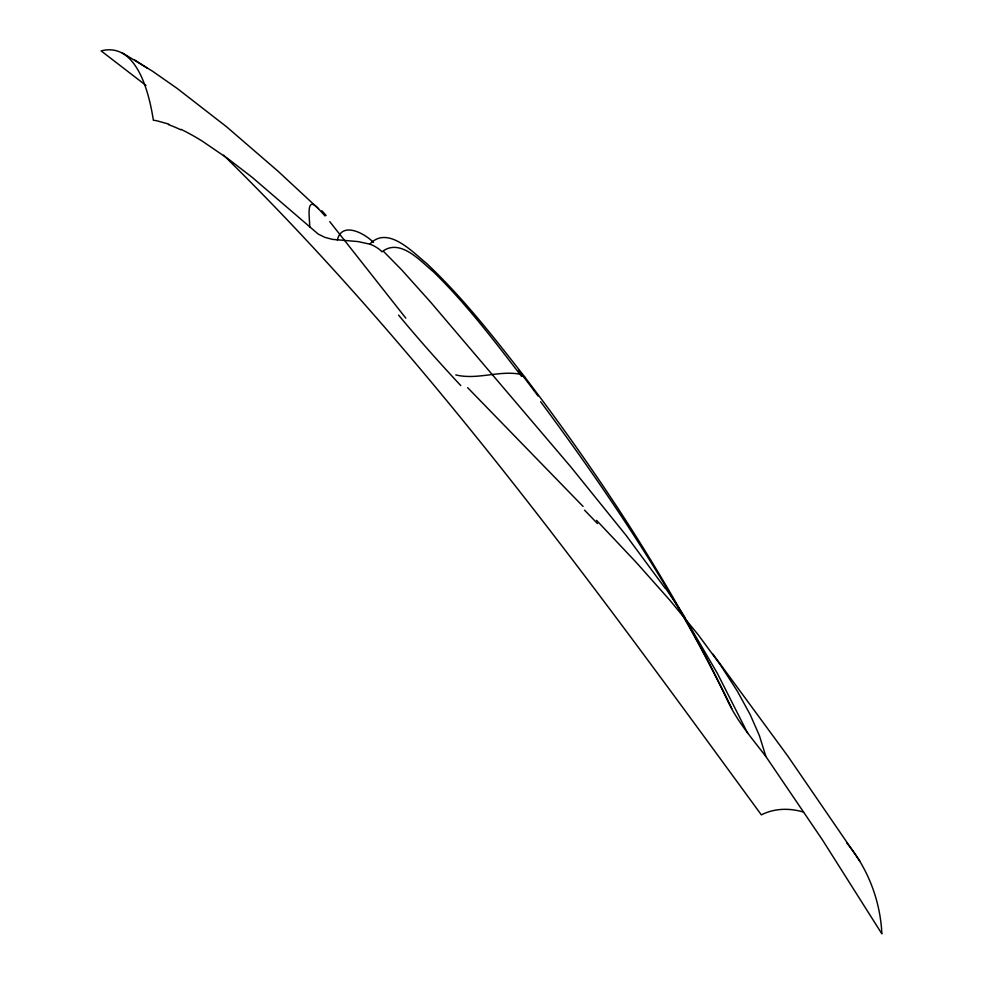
<?xml version="1.0" encoding="UTF-8"?>
<svg xmlns="http://www.w3.org/2000/svg" width="983" height="983" viewBox="0 0 983 983"><rect width="100%" height="100%" fill="white"/><g stroke="black" fill="none" stroke-linecap="round" stroke-linejoin="round"><path stroke-width="1.47" d="M337.341 240.073C341.814 220.843 364.926 233.487 373.479 242.469M455.793 374.916C477.271 380.188 499.045 370.124 520.363 374.265M803.553 812.093C789.718 807.928 774.358 808.149 761.358 814.882C593.953 585.893 426.597 354.433 223.559 155.179M168.769 124.104L156.752 120.749A56.658 48.671 -28.8 0 0 153.348 120.233C149.391 94.245 137.116 41.593 101.126 50.895L145.976 85.423M181.105 129.351L187.077 132.386A310.616 267.007 -29.3 0 1 202.473 141.269L227.933 158.668L252.127 177.296L318.185 234.065L324.845 237.345L332.463 239.373L358.033 241.585L369.792 244.14C387.658 225.058 412.43 251.992 426.634 263.456C462.784 297.591 493.54 336.874 523.988 376.022C603.292 480.06 675.174 590.378 731.794 708.473M122.211 52.824L152.623 71.28L177.272 88.507L226.373 126.623L277.968 171.153L318.504 208.777L325.054 215.965M134.818 60.074L147.143 68.048M522.981 375.641L525.119 377.484M318.504 208.777C304.841 193.676 310.21 221.114 309.67 227.196M383.726 251.611L401.715 269.907L430.407 301.892L570.877 466.974L626.282 535.612L665.258 588.387M583.066 506.429L467.662 387.683M596.521 520.326L636.357 562.534L670.283 600.711L698.077 634.613L720.613 665.233L737.201 690.926L750.164 714.592L759.392 735.628L765.917 756.578L822.464 839.924L881.874 933.85C880.363 900.969 868.038 868.542 846.965 843.23M405.795 318.123L329.735 221.617M540.65 401.728C610.345 495.715 675.8 593.572 726.867 699.085C736.414 720.502 751.823 738.11 765.917 756.578M521.629 376.428C493.859 340.364 466.261 303.858 433.614 271.984C420.405 261.097 400.056 237.64 382.006 251.783A39.357 33.459 -22.8 0 0 369.805 244.128M712.749 653.867L787.641 755.853L859.83 861.145M684.991 618.061L717.381 673.38L747.67 733.232M665.552 588.289A244.435 66.008 53.8 0 1 685.36 618.098M168.486 124.632A151.099 129.252 -27.9 0 1 180.798 129.805M321.883 210.706A273.839 15.63 57.9 0 1 326.086 215.486M460.769 385.569A726.118 178.07 38 0 1 398.594 315.113M584.553 510.177A430.787 38.583 47 0 1 597.492 523.583M518.606 370.247A443.972 40.02 56 0 1 538.045 395.989"/></g></svg>
